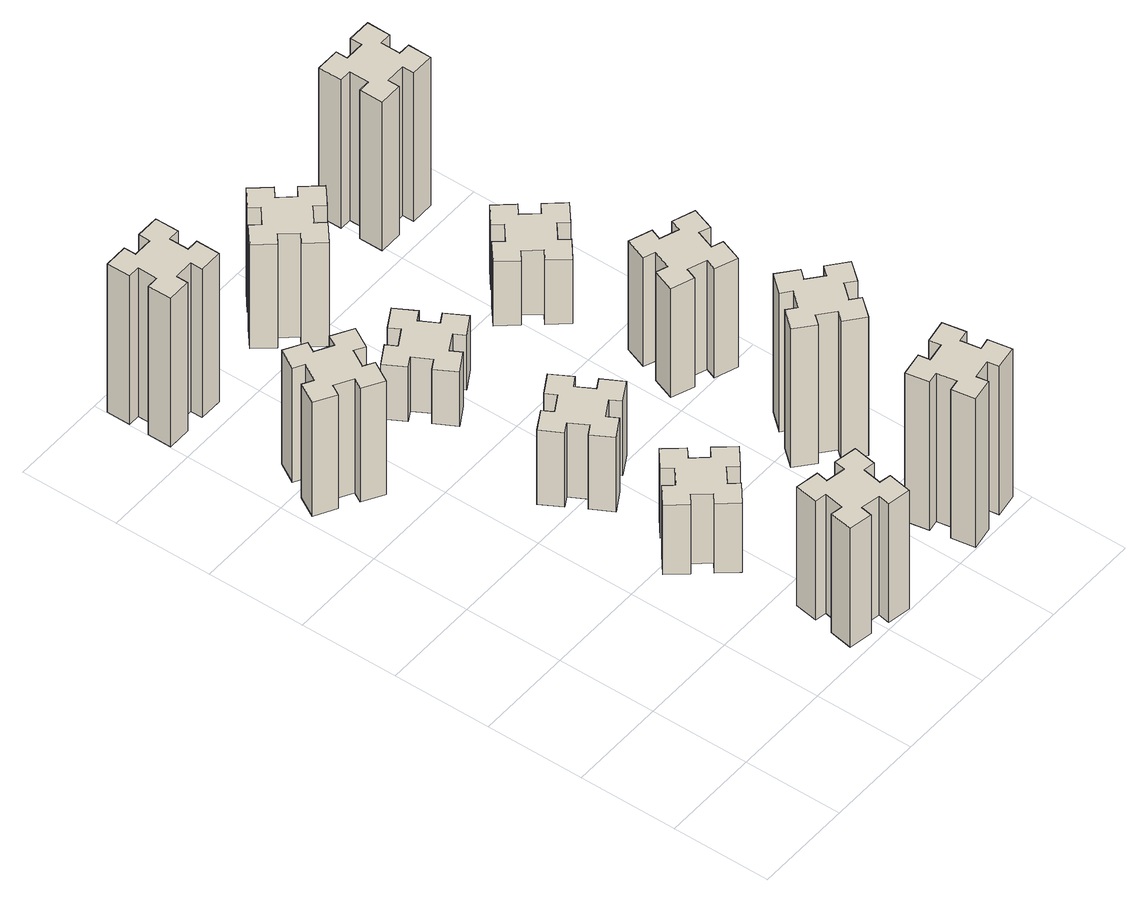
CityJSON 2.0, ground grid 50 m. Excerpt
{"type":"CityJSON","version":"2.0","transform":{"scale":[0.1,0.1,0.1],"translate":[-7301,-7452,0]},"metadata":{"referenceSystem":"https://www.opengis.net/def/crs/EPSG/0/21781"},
"CityObjects":{
"building1":{"type":"Building","attributes":{"class":"1000","function":"1000","usage":"1000","yearOfConstruction":2016,"roofType":"1000","measuredHeight":69,"storeysAboveGround":30,"storeysBelowGround":0},"geometry":[{"type":"Solid","lod":"1","boundaries":[[[[0,1,2,3,4,5,6,7,8,9,10,11,12,13,14,15,16,17,18,19]],[[17,16,20,21]],[[16,15,22,20]],[[15,14,23,22]],[[14,13,24,23]],[[13,12,25,24]],[[12,11,26,25]],[[11,10,27,26]],[[10,9,28,27]],[[9,8,29,28]],[[8,7,30,29]],[[7,6,31,30]],[[6,5,32,31]],[[5,4,33,32]],[[4,3,34,33]],[[3,2,35,34]],[[2,1,36,35]],[[1,0,37,36]],[[0,19,38,37]],[[19,18,39,38]],[[18,17,21,39]],[[24,25,26,27,28,29,30,31,32,33,34,35,36,37,38,39,21,20,22,23]]]]}]},
"building2":{"type":"Building","attributes":{"class":"1000","function":"1000","usage":"1000","yearOfConstruction":2016,"roofType":"1000","measuredHeight":72,"storeysAboveGround":30,"storeysBelowGround":0},"geometry":[{"type":"Solid","lod":"1","boundaries":[[[[40,41,42,43,44,45,46,47,48,49,50,51,52,53,54,55,56,57,58,59]],[[57,56,60,61]],[[56,55,62,60]],[[55,54,63,62]],[[54,53,64,63]],[[53,52,65,64]],[[52,51,66,65]],[[51,50,67,66]],[[50,49,68,67]],[[49,48,69,68]],[[48,47,70,69]],[[47,46,71,70]],[[46,45,72,71]],[[45,44,73,72]],[[44,43,74,73]],[[43,42,75,74]],[[42,41,76,75]],[[41,40,77,76]],[[40,59,78,77]],[[59,58,79,78]],[[58,57,61,79]],[[64,65,66,67,68,69,70,71,72,73,74,75,76,77,78,79,61,60,62,63]]]]}]},
"building3":{"type":"Building","attributes":{"class":"1000","function":"1000","usage":"1000","yearOfConstruction":2016,"roofType":"1000","measuredHeight":90,"storeysAboveGround":30,"storeysBelowGround":0},"geometry":[{"type":"Solid","lod":"1","boundaries":[[[[80,81,82,83,84,85,86,87,88,89,90,91,92,93,94,95,96,97,98,99]],[[97,96,100,101]],[[96,95,102,100]],[[95,94,103,102]],[[94,93,104,103]],[[93,92,105,104]],[[92,91,106,105]],[[91,90,107,106]],[[90,89,108,107]],[[89,88,109,108]],[[88,87,110,109]],[[87,86,111,110]],[[86,85,112,111]],[[85,84,113,112]],[[84,83,114,113]],[[83,82,115,114]],[[82,81,116,115]],[[81,80,117,116]],[[80,99,118,117]],[[99,98,119,118]],[[98,97,101,119]],[[104,105,106,107,108,109,110,111,112,113,114,115,116,117,118,119,101,100,102,103]]]]}]},
"building4":{"type":"Building","attributes":{"class":"1000","function":"1000","usage":"1000","yearOfConstruction":2016,"roofType":"1000","measuredHeight":42,"storeysAboveGround":30,"storeysBelowGround":0},"geometry":[{"type":"Solid","lod":"1","boundaries":[[[[120,121,122,123,124,125,126,127,128,129,130,131,132,133,134,135,136,137,138,139]],[[137,136,140,141]],[[136,135,142,140]],[[135,134,143,142]],[[134,133,144,143]],[[133,132,145,144]],[[132,131,146,145]],[[131,130,147,146]],[[130,129,148,147]],[[129,128,149,148]],[[128,127,150,149]],[[127,126,151,150]],[[126,125,152,151]],[[125,124,153,152]],[[124,123,154,153]],[[123,122,155,154]],[[122,121,156,155]],[[121,120,157,156]],[[120,139,158,157]],[[139,138,159,158]],[[138,137,141,159]],[[144,145,146,147,148,149,150,151,152,153,154,155,156,157,158,159,141,140,142,143]]]]}]},
"building5":{"type":"Building","attributes":{"class":"1000","function":"1000","usage":"1000","yearOfConstruction":2016,"roofType":"1000","measuredHeight":45,"storeysAboveGround":30,"storeysBelowGround":0},"geometry":[{"type":"Solid","lod":"1","boundaries":[[[[160,161,162,163,164,165,166,167,168,169,170,171,172,173,174,175,176,177,178,179]],[[177,176,180,181]],[[176,175,182,180]],[[175,174,183,182]],[[174,173,184,183]],[[173,172,185,184]],[[172,171,186,185]],[[171,170,187,186]],[[170,169,188,187]],[[169,168,189,188]],[[168,167,190,189]],[[167,166,191,190]],[[166,165,192,191]],[[165,164,193,192]],[[164,163,194,193]],[[163,162,195,194]],[[162,161,196,195]],[[161,160,197,196]],[[160,179,198,197]],[[179,178,199,198]],[[178,177,181,199]],[[184,185,186,187,188,189,190,191,192,193,194,195,196,197,198,199,181,180,182,183]]]]}]},
"building6":{"type":"Building","attributes":{"class":"1000","function":"1000","usage":"1000","yearOfConstruction":2016,"roofType":"1000","measuredHeight":33,"storeysAboveGround":30,"storeysBelowGround":0},"geometry":[{"type":"Solid","lod":"1","boundaries":[[[[200,201,202,203,204,205,206,207,208,209,210,211,212,213,214,215,216,217,218,219]],[[217,216,220,221]],[[216,215,222,220]],[[215,214,223,222]],[[214,213,224,223]],[[213,212,225,224]],[[212,211,226,225]],[[211,210,227,226]],[[210,209,228,227]],[[209,208,229,228]],[[208,207,230,229]],[[207,206,231,230]],[[206,205,232,231]],[[205,204,233,232]],[[204,203,234,233]],[[203,202,235,234]],[[202,201,236,235]],[[201,200,237,236]],[[200,219,238,237]],[[219,218,239,238]],[[218,217,221,239]],[[224,225,226,227,228,229,230,231,232,233,234,235,236,237,238,239,221,220,222,223]]]]}]},
"building7":{"type":"Building","attributes":{"class":"1000","function":"1000","usage":"1000","yearOfConstruction":2016,"roofType":"1000","measuredHeight":90,"storeysAboveGround":30,"storeysBelowGround":0},"geometry":[{"type":"Solid","lod":"1","boundaries":[[[[240,241,242,243,244,245,246,247,248,249,250,251,252,253,254,255,256,257,258,259]],[[257,256,260,261]],[[256,255,262,260]],[[255,254,263,262]],[[254,253,264,263]],[[253,252,265,264]],[[252,251,266,265]],[[251,250,267,266]],[[250,249,268,267]],[[249,248,269,268]],[[248,247,270,269]],[[247,246,271,270]],[[246,245,272,271]],[[245,244,273,272]],[[244,243,274,273]],[[243,242,275,274]],[[242,241,276,275]],[[241,240,277,276]],[[240,259,278,277]],[[259,258,279,278]],[[258,257,261,279]],[[264,265,266,267,268,269,270,271,272,273,274,275,276,277,278,279,261,260,262,263]]]]}]},
"building8":{"type":"Building","attributes":{"class":"1000","function":"1000","usage":"1000","yearOfConstruction":2016,"roofType":"1000","measuredHeight":63,"storeysAboveGround":30,"storeysBelowGround":0},"geometry":[{"type":"Solid","lod":"1","boundaries":[[[[280,281,282,283,284,285,286,287,288,289,290,291,292,293,294,295,296,297,298,299]],[[297,296,300,301]],[[296,295,302,300]],[[295,294,303,302]],[[294,293,304,303]],[[293,292,305,304]],[[292,291,306,305]],[[291,290,307,306]],[[290,289,308,307]],[[289,288,309,308]],[[288,287,310,309]],[[287,286,311,310]],[[286,285,312,311]],[[285,284,313,312]],[[284,283,314,313]],[[283,282,315,314]],[[282,281,316,315]],[[281,280,317,316]],[[280,299,318,317]],[[299,298,319,318]],[[298,297,301,319]],[[304,305,306,307,308,309,310,311,312,313,314,315,316,317,318,319,301,300,302,303]]]]}]},
"building9":{"type":"Building","attributes":{"class":"1000","function":"1000","usage":"1000","yearOfConstruction":2016,"roofType":"1000","measuredHeight":84,"storeysAboveGround":30,"storeysBelowGround":0},"geometry":[{"type":"Solid","lod":"1","boundaries":[[[[320,321,322,323,324,325,326,327,328,329,330,331,332,333,334,335,336,337,338,339]],[[337,336,340,341]],[[336,335,342,340]],[[335,334,343,342]],[[334,333,344,343]],[[333,332,345,344]],[[332,331,346,345]],[[331,330,347,346]],[[330,329,348,347]],[[329,328,349,348]],[[328,327,350,349]],[[327,326,351,350]],[[326,325,352,351]],[[325,324,353,352]],[[324,323,354,353]],[[323,322,355,354]],[[322,321,356,355]],[[321,320,357,356]],[[320,339,358,357]],[[339,338,359,358]],[[338,337,341,359]],[[344,345,346,347,348,349,350,351,352,353,354,355,356,357,358,359,341,340,342,343]]]]}]},
"building10":{"type":"Building","attributes":{"class":"1000","function":"1000","usage":"1000","yearOfConstruction":2016,"roofType":"1000","measuredHeight":66,"storeysAboveGround":30,"storeysBelowGround":0},"geometry":[{"type":"Solid","lod":"1","boundaries":[[[[360,361,362,363,364,365,366,367,368,369,370,371,372,373,374,375,376,377,378,379]],[[377,376,380,381]],[[376,375,382,380]],[[375,374,383,382]],[[374,373,384,383]],[[373,372,385,384]],[[372,371,386,385]],[[371,370,387,386]],[[370,369,388,387]],[[369,368,389,388]],[[368,367,390,389]],[[367,366,391,390]],[[366,365,392,391]],[[365,364,393,392]],[[364,363,394,393]],[[363,362,395,394]],[[362,361,396,395]],[[361,360,397,396]],[[360,379,398,397]],[[379,378,399,398]],[[378,377,381,399]],[[384,385,386,387,388,389,390,391,392,393,394,395,396,397,398,399,381,380,382,383]]]]}]},
"building11":{"type":"Building","attributes":{"class":"1000","function":"1000","usage":"1000","yearOfConstruction":2016,"roofType":"1000","measuredHeight":39,"storeysAboveGround":30,"storeysBelowGround":0},"geometry":[{"type":"Solid","lod":"1","boundaries":[[[[400,401,402,403,404,405,406,407,408,409,410,411,412,413,414,415,416,417,418,419]],[[417,416,420,421]],[[416,415,422,420]],[[415,414,423,422]],[[414,413,424,423]],[[413,412,425,424]],[[412,411,426,425]],[[411,410,427,426]],[[410,409,428,427]],[[409,408,429,428]],[[408,407,430,429]],[[407,406,431,430]],[[406,405,432,431]],[[405,404,433,432]],[[404,403,434,433]],[[403,402,435,434]],[[402,401,436,435]],[[401,400,437,436]],[[400,419,438,437]],[[419,418,439,438]],[[418,417,421,439]],[[424,425,426,427,428,429,430,431,432,433,434,435,436,437,438,439,421,420,422,423]]]]}]},
"building12":{"type":"Building","attributes":{"class":"1000","function":"1000","usage":"1000","yearOfConstruction":2016,"roofType":"1000","measuredHeight":90,"storeysAboveGround":30,"storeysBelowGround":0},"geometry":[{"type":"Solid","lod":"1","boundaries":[[[[440,441,442,443,444,445,446,447,448,449,450,451,452,453,454,455,456,457,458,459]],[[457,456,460,461]],[[456,455,462,460]],[[455,454,463,462]],[[454,453,464,463]],[[453,452,465,464]],[[452,451,466,465]],[[451,450,467,466]],[[450,449,468,467]],[[449,448,469,468]],[[448,447,470,469]],[[447,446,471,470]],[[446,445,472,471]],[[445,444,473,472]],[[444,443,474,473]],[[443,442,475,474]],[[442,441,476,475]],[[441,440,477,476]],[[440,459,478,477]],[[459,458,479,478]],[[458,457,461,479]],[[464,465,466,467,468,469,470,471,472,473,474,475,476,477,478,479,461,460,462,463]]]]}]}
},
"vertices":[
[346,2327,0],[396,2414,0],[448,2384,0],[508,2488,0],[404,2548,0],[374,2496,0],[287,2546,0],[317,2598,0],[213,2658,0],[153,2554,0],[205,2524,0],[155,2437,0],[103,2467,0],[43,2363,0],[147,2303,0],[177,2355,0],[264,2305,0],[234,2253,0],[338,2193,0],[398,2297,0],[264,2305,690],[234,2253,690],[177,2355,690],[147,2303,690],[43,2363,690],[103,2467,690],[155,2437,690],[205,2524,690],[153,2554,690],[213,2658,690],[317,2598,690],[287,2546,690],[374,2496,690],[404,2548,690],[508,2488,690],[448,2384,690],[396,2414,690],[346,2327,690],[398,2297,690],[338,2193,690],
[916,274,0],[898,175,0],[839,186,0],[818,67,0],[937,47,0],[947,106,0],[1045,88,0],[1035,29,0],[1153,8,0],[1174,127,0],[1115,137,0],[1132,235,0],[1191,225,0],[1212,343,0],[1094,364,0],[1084,305,0],[985,322,0],[996,381,0],[877,402,0],[857,284,0],[985,322,720],[996,381,720],[1084,305,720],[1094,364,720],[1212,343,720],[1191,225,720],[1132,235,720],[1115,137,720],[1174,127,720],[1153,8,720],[1035,29,720],[1045,88,720],[947,106,720],[937,47,720],[818,67,720],[839,186,720],[898,175,720],[916,274,720],[857,284,720],[877,402,720],
[285,3215,0],[285,3315,0],[345,3315,0],[345,3435,0],[225,3435,0],[225,3375,0],[125,3375,0],[125,3435,0],[5,3435,0],[5,3315,0],[65,3315,0],[65,3215,0],[5,3215,0],[5,3095,0],[125,3095,0],[125,3155,0],[225,3155,0],[225,3095,0],[345,3095,0],[345,3215,0],[225,3155,900],[225,3095,900],[125,3155,900],[125,3095,900],[5,3095,900],[5,3215,900],[65,3215,900],[65,3315,900],[5,3315,900],[5,3435,900],[125,3435,900],[125,3375,900],[225,3375,900],[225,3435,900],[345,3435,900],[345,3315,900],[285,3315,900],[285,3215,900],[345,3215,900],[345,3095,900],
[883,1062,0],[806,997,0],[768,1043,0],[676,966,0],[753,874,0],[799,913,0],[863,836,0],[817,798,0],[894,706,0],[986,783,0],[948,829,0],[1024,893,0],[1063,847,0],[1155,924,0],[1078,1016,0],[1032,978,0],[967,1054,0],[1013,1093,0],[936,1185,0],[844,1108,0],[967,1054,420],[1013,1093,420],[1032,978,420],[1078,1016,420],[1155,924,420],[1063,847,420],[1024,893,420],[948,829,420],[986,783,420],[894,706,420],[817,798,420],[863,836,420],[799,913,420],[753,874,420],[676,966,420],[768,1043,420],[806,997,420],[883,1062,420],[844,1108,420],[936,1185,420],
[795,1574,0],[845,1487,0],[793,1457,0],[853,1353,0],[957,1413,0],[927,1465,0],[1014,1515,0],[1044,1463,0],[1148,1523,0],[1088,1627,0],[1036,1597,0],[986,1684,0],[1038,1714,0],[978,1818,0],[874,1758,0],[904,1706,0],[817,1656,0],[787,1708,0],[683,1648,0],[743,1544,0],[817,1656,450],[787,1708,450],[904,1706,450],[874,1758,450],[978,1818,450],[1038,1714,450],[986,1684,450],[1036,1597,450],[1088,1627,450],[1148,1523,450],[1044,1463,450],[1014,1515,450],[927,1465,450],[957,1413,450],[853,1353,450],[793,1457,450],[845,1487,450],[795,1574,450],[743,1544,450],[683,1648,450],
[795,2414,0],[845,2327,0],[793,2297,0],[853,2193,0],[957,2253,0],[927,2305,0],[1014,2355,0],[1044,2303,0],[1148,2363,0],[1088,2467,0],[1036,2437,0],[986,2524,0],[1038,2554,0],[978,2658,0],[874,2598,0],[904,2546,0],[817,2496,0],[787,2548,0],[683,2488,0],[743,2384,0],[817,2496,330],[787,2548,330],[904,2546,330],[874,2598,330],[978,2658,330],[1038,2554,330],[986,2524,330],[1036,2437,330],[1088,2467,330],[1148,2363,330],[1044,2303,330],[1014,2355,330],[927,2305,330],[957,2253,330],[853,2193,330],[793,2297,330],[845,2327,330],[795,2414,330],[743,2384,330],[683,2488,330],
[1785,322,0],[1687,305,0],[1677,364,0],[1558,343,0],[1579,225,0],[1638,235,0],[1656,137,0],[1597,127,0],[1617,8,0],[1736,29,0],[1725,88,0],[1824,106,0],[1834,47,0],[1952,67,0],[1931,186,0],[1872,175,0],[1855,274,0],[1914,284,0],[1893,402,0],[1775,381,0],[1855,274,900],[1914,284,900],[1872,175,900],[1931,186,900],[1952,67,900],[1834,47,900],[1824,106,900],[1725,88,900],[1736,29,900],[1617,8,900],[1597,127,900],[1656,137,900],[1638,235,900],[1579,225,900],[1558,343,900],[1677,364,900],[1687,305,900],[1785,322,900],[1775,381,900],[1893,402,900],
[1032,3198,0],[967,3274,0],[1013,3313,0],[936,3405,0],[844,3328,0],[883,3282,0],[806,3217,0],[768,3263,0],[676,3186,0],[753,3094,0],[799,3133,0],[863,3056,0],[817,3018,0],[894,2926,0],[986,3003,0],[948,3049,0],[1024,3113,0],[1063,3067,0],[1155,3144,0],[1078,3236,0],[1024,3113,630],[1063,3067,630],[948,3049,630],[986,3003,630],[894,2926,630],[817,3018,630],[863,3056,630],[799,3133,630],[753,3094,630],[676,3186,630],[768,3263,630],[806,3217,630],[883,3282,630],[844,3328,630],[936,3405,630],[1013,3313,630],[967,3274,630],[1032,3198,630],[1078,3236,630],[1155,3144,630],
[1807,836,0],[1872,913,0],[1918,874,0],[1995,966,0],[1903,1043,0],[1864,997,0],[1788,1062,0],[1826,1108,0],[1734,1185,0],[1657,1093,0],[1703,1054,0],[1639,978,0],[1593,1016,0],[1516,924,0],[1608,847,0],[1646,893,0],[1723,829,0],[1684,783,0],[1776,706,0],[1853,798,0],[1723,829,840],[1684,783,840],[1646,893,840],[1608,847,840],[1516,924,840],[1593,1016,840],[1639,978,840],[1703,1054,840],[1657,1093,840],[1734,1185,840],[1826,1108,840],[1788,1062,840],[1864,997,840],[1903,1043,840],[1995,966,840],[1918,874,840],[1872,913,840],[1807,836,840],[1853,798,840],[1776,706,840],
[1840,1772,0],[1746,1806,0],[1767,1862,0],[1654,1903,0],[1613,1790,0],[1669,1770,0],[1635,1676,0],[1579,1697,0],[1537,1584,0],[1650,1543,0],[1671,1599,0],[1765,1565,0],[1744,1509,0],[1857,1467,0],[1898,1580,0],[1842,1601,0],[1876,1695,0],[1932,1674,0],[1973,1787,0],[1860,1828,0],[1876,1695,660],[1932,1674,660],[1842,1601,660],[1898,1580,660],[1857,1467,660],[1744,1509,660],[1765,1565,660],[1671,1599,660],[1650,1543,660],[1537,1584,660],[1579,1697,660],[1635,1676,660],[1669,1770,660],[1613,1790,660],[1654,1903,660],[1767,1862,660],[1746,1806,660],[1840,1772,660],[1860,1828,660],[1973,1787,660],
[1539,2393,0],[1603,2316,0],[1557,2278,0],[1634,2186,0],[1726,2263,0],[1688,2309,0],[1764,2373,0],[1803,2327,0],[1895,2404,0],[1818,2496,0],[1772,2458,0],[1707,2534,0],[1753,2573,0],[1676,2665,0],[1584,2588,0],[1623,2542,0],[1546,2477,0],[1508,2523,0],[1416,2446,0],[1493,2354,0],[1546,2477,390],[1508,2523,390],[1623,2542,390],[1584,2588,390],[1676,2665,390],[1753,2573,390],[1707,2534,390],[1772,2458,390],[1818,2496,390],[1895,2404,390],[1803,2327,390],[1764,2373,390],[1688,2309,390],[1726,2263,390],[1634,2186,390],[1557,2278,390],[1603,2316,390],[1539,2393,390],[1493,2354,390],[1416,2446,390],
[1605,3155,0],[1705,3155,0],[1705,3095,0],[1825,3095,0],[1825,3215,0],[1765,3215,0],[1765,3315,0],[1825,3315,0],[1825,3435,0],[1705,3435,0],[1705,3375,0],[1605,3375,0],[1605,3435,0],[1485,3435,0],[1485,3315,0],[1545,3315,0],[1545,3215,0],[1485,3215,0],[1485,3095,0],[1605,3095,0],[1545,3215,900],[1485,3215,900],[1545,3315,900],[1485,3315,900],[1485,3435,900],[1605,3435,900],[1605,3375,900],[1705,3375,900],[1705,3435,900],[1825,3435,900],[1825,3315,900],[1765,3315,900],[1765,3215,900],[1825,3215,900],[1825,3095,900],[1705,3095,900],[1705,3155,900],[1605,3155,900],[1605,3095,900],[1485,3095,900]
]}
